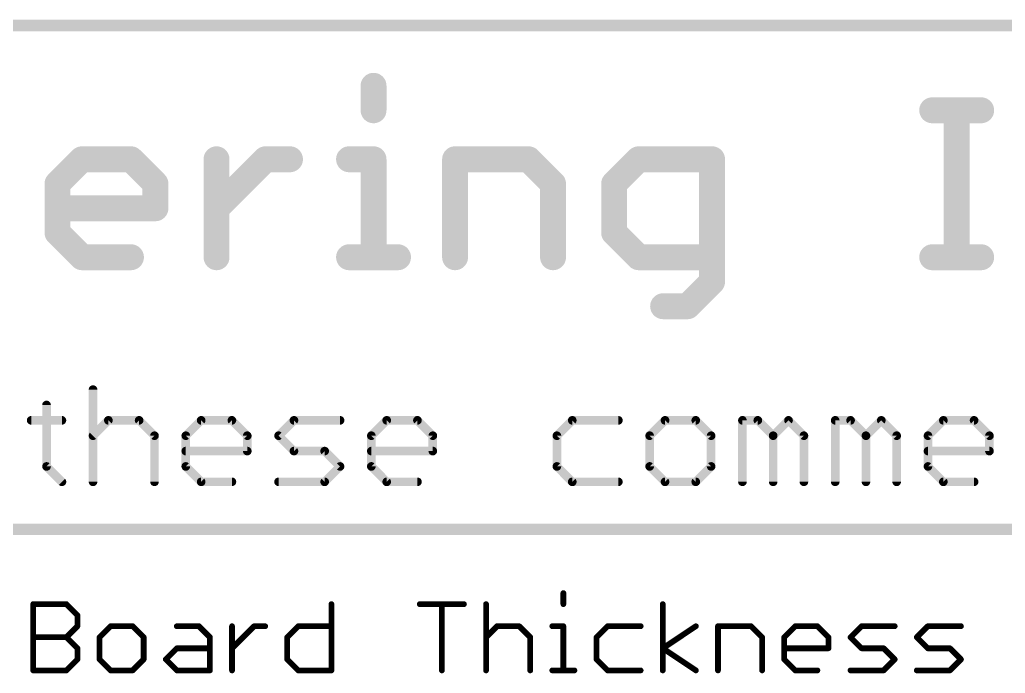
# Model space of a CAD drawing. Extents: x -17 to 166, y -13 to 51.
# Drawn here: x 73.55 to 90.95, y 39.37 to 50.9 of the extents above; entities that cross this region are included whole.
import ezdxf

# ---------------------------------------------------------------- set-up
doc = ezdxf.new("R2010")
doc.units = 0
doc.layers.add('51', color=53, linetype='CONTINUOUS')

msp = doc.modelspace()

# ---------------------------------------------------------------- linework, layer by layer
at = {"layer": '51'}
for points, const_width in [([(64.77, 50.8), (166.37, 50.8)], 0.2032), ([(79.798, 49.7358), (79.798, 49.3036)], 0.4572), ([(89.6566, 49.3036), (90.5209, 49.3036)], 0.4572), ([(90.0887, 46.7106), (90.0887, 49.3036)], 0.4572), ([(74.2205, 48.0071), (74.6527, 48.4393)], 0.4572), ([(74.6527, 48.4393), (75.517, 48.4393)], 0.4572), ([(75.517, 48.4393), (75.9492, 48.0071)], 0.4572), ([(77.0271, 46.7106), (77.0271, 48.4393)], 0.4572), ([(77.0271, 47.5749), (77.8914, 48.4393)], 0.4572), ([(77.8914, 48.4393), (78.3236, 48.4393)], 0.4572), ([(79.3659, 48.4393), (79.798, 48.4393)], 0.4572), ([(79.798, 48.4393), (79.798, 46.7106)], 0.4572), ([(81.2369, 46.7106), (81.2369, 48.4393)], 0.4572), ([(81.2369, 48.4393), (82.5334, 48.4393)], 0.4572), ([(82.5334, 48.4393), (82.9656, 48.0071)], 0.4572), ([(84.4756, 48.4393), (84.0435, 48.0071)], 0.4572), ([(85.7721, 48.4393), (84.4756, 48.4393)], 0.4572), ([(85.7721, 46.2784), (85.7721, 48.4393)], 0.4572), ([(74.2205, 47.1428), (74.2205, 48.0071)], 0.4572), ([(75.9492, 48.0071), (75.9492, 47.5749)], 0.4572), ([(82.9656, 48.0071), (82.9656, 46.7106)], 0.4572), ([(84.0435, 48.0071), (84.0435, 47.1428)], 0.4572), ([(75.9492, 47.5749), (74.2205, 47.5749)], 0.4572), ([(74.6527, 46.7106), (74.2205, 47.1428)], 0.4572), ([(84.0435, 47.1428), (84.4756, 46.7106)], 0.4572), ([(75.517, 46.7106), (74.6527, 46.7106)], 0.4572), ([(79.3659, 46.7106), (80.2302, 46.7106)], 0.4572), ([(84.4756, 46.7106), (85.7721, 46.7106)], 0.4572), ([(89.6566, 46.7106), (90.5209, 46.7106)], 0.4572), ([(85.34, 45.8463), (85.7721, 46.2784)], 0.4572), ([(84.9078, 45.8463), (85.34, 45.8463)], 0.4572), ([(74.8477, 44.3752), (74.8477, 42.7482)], 0.1524), ([(74.0274, 44.104), (74.0274, 43.0194)], 0.1524), ([(73.7563, 43.8329), (74.2986, 43.8329)], 0.1524), ([(74.8477, 43.5617), (75.1189, 43.8329)], 0.1524), ([(75.1189, 43.8329), (75.6612, 43.8329)], 0.1524), ([(75.6612, 43.8329), (75.9324, 43.5617)], 0.1524), ([(76.4849, 43.5617), (76.756, 43.8329)], 0.1524), ([(76.756, 43.8329), (77.2983, 43.8329)], 0.1524), ([(77.2983, 43.8329), (77.5695, 43.5617)], 0.1524), ([(78.122, 43.5617), (78.3932, 43.8329)], 0.1524), ([(78.3932, 43.8329), (79.2067, 43.8329)], 0.1524), ([(79.7592, 43.5617), (80.0303, 43.8329)], 0.1524), ([(80.0303, 43.8329), (80.5727, 43.8329)], 0.1524), ([(80.5727, 43.8329), (80.8438, 43.5617)], 0.1524), ([(83.3046, 43.8329), (83.0335, 43.5617)], 0.1524), ([(84.1181, 43.8329), (83.3046, 43.8329)], 0.1524), ([(84.9418, 43.8329), (84.6706, 43.5617)], 0.1524), ([(85.4841, 43.8329), (84.9418, 43.8329)], 0.1524), ([(85.7553, 43.5617), (85.4841, 43.8329)], 0.1524), ([(86.3078, 42.7482), (86.3078, 43.8329)], 0.1524), ([(86.3078, 43.8329), (86.579, 43.8329)], 0.1524), ([(86.579, 43.8329), (86.8501, 43.5617)], 0.1524), ([(86.8501, 43.5617), (87.1213, 43.8329)], 0.1524), ([(87.1213, 43.8329), (87.3925, 43.5617)], 0.1524), ([(87.945, 42.7482), (87.945, 43.8329)], 0.1524), ([(87.945, 43.8329), (88.2161, 43.8329)], 0.1524), ([(88.2161, 43.8329), (88.4873, 43.5617)], 0.1524), ([(88.4873, 43.5617), (88.7584, 43.8329)], 0.1524), ([(88.7584, 43.8329), (89.0296, 43.5617)], 0.1524), ([(89.5821, 43.5617), (89.8533, 43.8329)], 0.1524), ([(89.8533, 43.8329), (90.3956, 43.8329)], 0.1524), ([(90.3956, 43.8329), (90.6668, 43.5617)], 0.1524), ([(75.9324, 43.5617), (75.9324, 42.7482)], 0.1524), ([(76.4849, 43.0194), (76.4849, 43.5617)], 0.1524), ([(77.5695, 43.5617), (77.5695, 43.2905)], 0.1524), ([(78.3932, 43.2905), (78.122, 43.5617)], 0.1524), ([(79.7592, 43.0194), (79.7592, 43.5617)], 0.1524), ([(80.8438, 43.5617), (80.8438, 43.2905)], 0.1524), ([(83.0335, 43.5617), (83.0335, 43.0194)], 0.1524), ([(84.6706, 43.5617), (84.6706, 43.0194)], 0.1524), ([(85.7553, 43.0194), (85.7553, 43.5617)], 0.1524), ([(86.8501, 43.5617), (86.8501, 42.7482)], 0.1524), ([(87.3925, 43.5617), (87.3925, 42.7482)], 0.1524), ([(88.4873, 43.5617), (88.4873, 42.7482)], 0.1524), ([(89.0296, 43.5617), (89.0296, 42.7482)], 0.1524), ([(89.5821, 43.0194), (89.5821, 43.5617)], 0.1524), ([(90.6668, 43.5617), (90.6668, 43.2905)], 0.1524), ([(77.5695, 43.2905), (76.4849, 43.2905)], 0.1524), ([(78.9355, 43.2905), (78.3932, 43.2905)], 0.1524), ([(79.2067, 43.0194), (78.9355, 43.2905)], 0.1524), ([(80.8438, 43.2905), (79.7592, 43.2905)], 0.1524), ([(90.6668, 43.2905), (89.5821, 43.2905)], 0.1524), ([(74.0274, 43.0194), (74.2986, 42.7482)], 0.1524), ([(76.756, 42.7482), (76.4849, 43.0194)], 0.1524), ([(78.9355, 42.7482), (79.2067, 43.0194)], 0.1524), ([(80.0303, 42.7482), (79.7592, 43.0194)], 0.1524), ([(83.0335, 43.0194), (83.3046, 42.7482)], 0.1524), ([(84.6706, 43.0194), (84.9418, 42.7482)], 0.1524), ([(85.4841, 42.7482), (85.7553, 43.0194)], 0.1524), ([(89.8533, 42.7482), (89.5821, 43.0194)], 0.1524), ([(77.2983, 42.7482), (76.756, 42.7482)], 0.1524), ([(78.122, 42.7482), (78.9355, 42.7482)], 0.1524), ([(80.5727, 42.7482), (80.0303, 42.7482)], 0.1524), ([(83.3046, 42.7482), (84.1181, 42.7482)], 0.1524), ([(84.9418, 42.7482), (85.4841, 42.7482)], 0.1524), ([(90.3956, 42.7482), (89.8533, 42.7482)], 0.1524), ([(64.77, 41.91), (166.37, 41.91)], 0.2032), ([(83.1477, 40.7851), (83.1477, 40.5902)], 0.1016), ([(73.7925, 39.4208), (73.7925, 40.5902)], 0.1016), ([(73.7925, 40.5902), (74.3772, 40.5902)], 0.1016), ([(74.3772, 40.5902), (74.5721, 40.3953)], 0.1016), ([(79.0548, 40.5902), (79.0548, 39.4208)], 0.1016), ([(80.614, 40.5902), (81.3936, 40.5902)], 0.1016), ([(81.0038, 39.4208), (81.0038, 40.5902)], 0.1016), ([(81.7834, 40.5902), (81.7834, 39.4208)], 0.1016), ([(84.9018, 39.4208), (84.9018, 40.5902)], 0.1016), ([(74.5721, 40.3953), (74.5721, 40.2004)], 0.1016), ([(74.5721, 40.2004), (74.3772, 40.0055)], 0.1016), ([(75.1568, 40.2004), (74.9619, 40.0055)], 0.1016), ([(75.5466, 40.2004), (75.1568, 40.2004)], 0.1016), ([(75.7415, 40.0055), (75.5466, 40.2004)], 0.1016), ([(76.3262, 40.2004), (76.716, 40.2004)], 0.1016), ([(76.716, 40.2004), (76.9109, 40.0055)], 0.1016), ([(77.3007, 39.4208), (77.3007, 40.2004)], 0.1016), ([(77.3007, 39.8106), (77.6905, 40.2004)], 0.1016), ([(77.6905, 40.2004), (77.8854, 40.2004)], 0.1016), ([(78.2752, 40.0055), (78.4701, 40.2004)], 0.1016), ([(78.4701, 40.2004), (79.0548, 40.2004)], 0.1016), ([(81.7834, 40.0055), (81.9783, 40.2004)], 0.1016), ([(81.9783, 40.2004), (82.3681, 40.2004)], 0.1016), ([(82.3681, 40.2004), (82.563, 40.0055)], 0.1016), ([(82.9528, 40.2004), (83.1477, 40.2004)], 0.1016), ([(83.1477, 40.2004), (83.1477, 39.4208)], 0.1016), ([(83.9273, 40.2004), (83.7324, 40.0055)], 0.1016), ([(84.5119, 40.2004), (83.9273, 40.2004)], 0.1016), ([(84.9018, 39.8106), (85.4864, 40.2004)], 0.1016), ([(85.8762, 39.4208), (85.8762, 40.2004)], 0.1016), ([(85.8762, 40.2004), (86.4609, 40.2004)], 0.1016), ([(86.4609, 40.2004), (86.6558, 40.0055)], 0.1016), ([(87.0456, 40.0055), (87.2405, 40.2004)], 0.1016), ([(87.2405, 40.2004), (87.6303, 40.2004)], 0.1016), ([(87.6303, 40.2004), (87.8252, 40.0055)], 0.1016), ([(88.215, 40.0055), (88.4099, 40.2004)], 0.1016), ([(88.4099, 40.2004), (88.9946, 40.2004)], 0.1016), ([(89.3844, 40.0055), (89.5793, 40.2004)], 0.1016), ([(89.5793, 40.2004), (90.164, 40.2004)], 0.1016), ([(73.7925, 40.0055), (74.3772, 40.0055)], 0.1016), ([(74.3772, 40.0055), (74.5721, 39.8106)], 0.1016), ([(74.9619, 40.0055), (74.9619, 39.6157)], 0.1016), ([(75.7415, 39.6157), (75.7415, 40.0055)], 0.1016), ([(76.9109, 40.0055), (76.9109, 39.4208)], 0.1016), ([(78.2752, 39.6157), (78.2752, 40.0055)], 0.1016), ([(82.563, 40.0055), (82.563, 39.4208)], 0.1016), ([(83.7324, 40.0055), (83.7324, 39.6157)], 0.1016), ([(86.6558, 40.0055), (86.6558, 39.4208)], 0.1016), ([(87.0456, 39.6157), (87.0456, 40.0055)], 0.1016), ([(87.8252, 40.0055), (87.8252, 39.8106)], 0.1016), ([(88.4099, 39.8106), (88.215, 40.0055)], 0.1016), ([(89.5793, 39.8106), (89.3844, 40.0055)], 0.1016), ([(74.5721, 39.8106), (74.5721, 39.6157)], 0.1016), ([(76.1313, 39.6157), (76.3262, 39.8106)], 0.1016), ([(76.3262, 39.8106), (76.9109, 39.8106)], 0.1016), ([(85.4864, 39.4208), (84.9018, 39.8106)], 0.1016), ([(87.8252, 39.8106), (87.0456, 39.8106)], 0.1016), ([(88.7997, 39.8106), (88.4099, 39.8106)], 0.1016), ([(88.9946, 39.6157), (88.7997, 39.8106)], 0.1016), ([(89.9691, 39.8106), (89.5793, 39.8106)], 0.1016), ([(90.164, 39.6157), (89.9691, 39.8106)], 0.1016), ([(74.5721, 39.6157), (74.3772, 39.4208)], 0.1016), ([(74.9619, 39.6157), (75.1568, 39.4208)], 0.1016), ([(75.5466, 39.4208), (75.7415, 39.6157)], 0.1016), ([(76.3262, 39.4208), (76.1313, 39.6157)], 0.1016), ([(78.4701, 39.4208), (78.2752, 39.6157)], 0.1016), ([(83.7324, 39.6157), (83.9273, 39.4208)], 0.1016), ([(87.2405, 39.4208), (87.0456, 39.6157)], 0.1016), ([(88.7997, 39.4208), (88.9946, 39.6157)], 0.1016), ([(89.9691, 39.4208), (90.164, 39.6157)], 0.1016), ([(74.3772, 39.4208), (73.7925, 39.4208)], 0.1016), ([(75.1568, 39.4208), (75.5466, 39.4208)], 0.1016), ([(76.9109, 39.4208), (76.3262, 39.4208)], 0.1016), ([(79.0548, 39.4208), (78.4701, 39.4208)], 0.1016), ([(82.9528, 39.4208), (83.3426, 39.4208)], 0.1016), ([(83.9273, 39.4208), (84.5119, 39.4208)], 0.1016), ([(87.6303, 39.4208), (87.2405, 39.4208)], 0.1016), ([(88.215, 39.4208), (88.7997, 39.4208)], 0.1016), ([(89.3844, 39.4208), (89.9691, 39.4208)], 0.1016)]:
    msp.add_lwpolyline(points, dxfattribs=dict(at, const_width=const_width))
for points, const_width in [([(79.9123, 49.7358, 1), (79.6837, 49.7358)], 0.2286), ([(79.6837, 49.3036, 1), (79.9123, 49.3036)], 0.2286), ([(89.6566, 49.4179, 1), (89.6566, 49.1893)], 0.2286), ([(90.203, 49.3036, 1), (89.9744, 49.3036)], 0.2286), ([(90.5209, 49.1893, 1), (90.5209, 49.4179)], 0.2286), ([(74.6527, 48.5536, 1), (74.6527, 48.325)], 0.2286), ([(74.7335, 48.3585, 1), (74.5719, 48.5201)], 0.2286), ([(75.5978, 48.5201, 1), (75.4362, 48.3585)], 0.2286), ([(75.517, 48.325, 1), (75.517, 48.5536)], 0.2286), ([(77.1414, 48.4393, 1), (76.9128, 48.4393)], 0.2286), ([(77.8914, 48.5536, 1), (77.8914, 48.325)], 0.2286), ([(77.9722, 48.3585, 1), (77.8106, 48.5201)], 0.2286), ([(78.3236, 48.325, 1), (78.3236, 48.5536)], 0.2286), ([(79.3659, 48.5536, 1), (79.3659, 48.325)], 0.2286), ([(79.9123, 48.4393, 1), (79.6837, 48.4393)], 0.2286), ([(79.798, 48.325, 1), (79.798, 48.5536)], 0.2286), ([(81.3512, 48.4393, 1), (81.1226, 48.4393)], 0.2286), ([(81.2369, 48.5536, 1), (81.2369, 48.325)], 0.2286), ([(82.6142, 48.5201, 1), (82.4526, 48.3585)], 0.2286), ([(82.5334, 48.325, 1), (82.5334, 48.5536)], 0.2286), ([(84.4756, 48.5536, 1), (84.4756, 48.325)], 0.2286), ([(84.5564, 48.3585, 1), (84.3948, 48.5201)], 0.2286), ([(85.8864, 48.4393, 1), (85.6578, 48.4393)], 0.2286), ([(85.7721, 48.325, 1), (85.7721, 48.5536)], 0.2286), ([(74.3348, 48.0071, 1), (74.1062, 48.0071)], 0.2286), ([(74.1397, 48.0879, 1), (74.3013, 47.9263)], 0.2286), ([(76.0635, 48.0071, 1), (75.8349, 48.0071)], 0.2286), ([(75.8684, 47.9263, 1), (76.03, 48.0879)], 0.2286), ([(83.0799, 48.0071, 1), (82.8513, 48.0071)], 0.2286), ([(82.8848, 47.9263, 1), (83.0464, 48.0879)], 0.2286), ([(83.9626, 48.0879, 1), (84.1243, 47.9263)], 0.2286), ([(84.1578, 48.0071, 1), (83.9292, 48.0071)], 0.2286), ([(74.2205, 47.6892, 1), (74.2205, 47.4606)], 0.2286), ([(75.8349, 47.5749, 1), (76.0635, 47.5749)], 0.2286), ([(75.9492, 47.4606, 1), (75.9492, 47.6892)], 0.2286), ([(76.9462, 47.6558, 1), (77.1079, 47.4941)], 0.2286), ([(74.3013, 47.2236, 1), (74.1397, 47.0619)], 0.2286), ([(84.1243, 47.2236, 1), (83.9626, 47.0619)], 0.2286), ([(74.1062, 47.1428, 1), (74.3348, 47.1428)], 0.2286), ([(83.9292, 47.1428, 1), (84.1578, 47.1428)], 0.2286), ([(74.6527, 46.8249, 1), (74.6527, 46.5963)], 0.2286), ([(74.5719, 46.6298, 1), (74.7335, 46.7914)], 0.2286), ([(75.517, 46.5963, 1), (75.517, 46.8249)], 0.2286), ([(76.9128, 46.7106, 1), (77.1414, 46.7106)], 0.2286), ([(79.3659, 46.8249, 1), (79.3659, 46.5963)], 0.2286), ([(79.6837, 46.7106, 1), (79.9123, 46.7106)], 0.2286), ([(80.2302, 46.5963, 1), (80.2302, 46.8249)], 0.2286), ([(81.1226, 46.7106, 1), (81.3512, 46.7106)], 0.2286), ([(82.8513, 46.7106, 1), (83.0799, 46.7106)], 0.2286), ([(84.4756, 46.8249, 1), (84.4756, 46.5963)], 0.2286), ([(84.3948, 46.6298, 1), (84.5564, 46.7914)], 0.2286), ([(85.7721, 46.5963, 1), (85.7721, 46.8249)], 0.2286), ([(89.6566, 46.8249, 1), (89.6566, 46.5963)], 0.2286), ([(89.9744, 46.7106, 1), (90.203, 46.7106)], 0.2286), ([(90.5209, 46.5963, 1), (90.5209, 46.8249)], 0.2286), ([(85.853, 46.1976, 1), (85.6913, 46.3593)], 0.2286), ([(85.6578, 46.2784, 1), (85.8864, 46.2784)], 0.2286), ([(84.9078, 45.9606, 1), (84.9078, 45.732)], 0.2286), ([(85.2591, 45.9271, 1), (85.4208, 45.7654)], 0.2286), ([(85.34, 45.732, 1), (85.34, 45.9606)], 0.2286), ([(74.8858, 44.3752, 1), (74.8096, 44.3752)], 0.0762), ([(74.0655, 44.104, 1), (73.9893, 44.104)], 0.0762), ([(73.7563, 43.871, 1), (73.7563, 43.7948)], 0.0762), ([(74.2986, 43.7948, 1), (74.2986, 43.871)], 0.0762), ([(75.1189, 43.871, 1), (75.1189, 43.7948)], 0.0762), ([(75.1458, 43.8059, 1), (75.0919, 43.8598)], 0.0762), ([(75.6881, 43.8598, 1), (75.6343, 43.8059)], 0.0762), ([(75.6612, 43.7948, 1), (75.6612, 43.871)], 0.0762), ([(76.756, 43.871, 1), (76.756, 43.7948)], 0.0762), ([(76.783, 43.8059, 1), (76.7291, 43.8598)], 0.0762), ([(77.3253, 43.8598, 1), (77.2714, 43.8059)], 0.0762), ([(77.2983, 43.7948, 1), (77.2983, 43.871)], 0.0762), ([(78.3932, 43.871, 1), (78.3932, 43.7948)], 0.0762), ([(78.4201, 43.8059, 1), (78.3662, 43.8598)], 0.0762), ([(79.2067, 43.7948, 1), (79.2067, 43.871)], 0.0762), ([(80.0303, 43.871, 1), (80.0303, 43.7948)], 0.0762), ([(80.0573, 43.8059, 1), (80.0034, 43.8598)], 0.0762), ([(80.5996, 43.8598, 1), (80.5457, 43.8059)], 0.0762), ([(80.5727, 43.7948, 1), (80.5727, 43.871)], 0.0762), ([(83.3046, 43.871, 1), (83.3046, 43.7948)], 0.0762), ([(83.3316, 43.8059, 1), (83.2777, 43.8598)], 0.0762), ([(84.1181, 43.7948, 1), (84.1181, 43.871)], 0.0762), ([(84.9418, 43.871, 1), (84.9418, 43.7948)], 0.0762), ([(84.9687, 43.8059, 1), (84.9149, 43.8598)], 0.0762), ([(85.5111, 43.8598, 1), (85.4572, 43.8059)], 0.0762), ([(85.4841, 43.7948, 1), (85.4841, 43.871)], 0.0762), ([(86.3459, 43.8329, 1), (86.2697, 43.8329)], 0.0762), ([(86.3078, 43.871, 1), (86.3078, 43.7948)], 0.0762), ([(86.6059, 43.8598, 1), (86.552, 43.8059)], 0.0762), ([(86.579, 43.7948, 1), (86.579, 43.871)], 0.0762), ([(87.1482, 43.8598, 1), (87.0943, 43.8059)], 0.0762), ([(87.1482, 43.8059, 1), (87.0943, 43.8598)], 0.0762), ([(87.9831, 43.8329, 1), (87.9069, 43.8329)], 0.0762), ([(87.945, 43.871, 1), (87.945, 43.7948)], 0.0762), ([(88.2431, 43.8598, 1), (88.1892, 43.8059)], 0.0762), ([(88.2161, 43.7948, 1), (88.2161, 43.871)], 0.0762), ([(88.7854, 43.8598, 1), (88.7315, 43.8059)], 0.0762), ([(88.7854, 43.8059, 1), (88.7315, 43.8598)], 0.0762), ([(89.8533, 43.871, 1), (89.8533, 43.7948)], 0.0762), ([(89.8802, 43.8059, 1), (89.8263, 43.8598)], 0.0762), ([(90.4225, 43.8598, 1), (90.3687, 43.8059)], 0.0762), ([(90.3956, 43.7948, 1), (90.3956, 43.871)], 0.0762), ([(74.8208, 43.5886, 1), (74.8746, 43.5348)], 0.0762), ([(75.9705, 43.5617, 1), (75.8943, 43.5617)], 0.0762), ([(75.9054, 43.5348, 1), (75.9593, 43.5886)], 0.0762), ([(76.523, 43.5617, 1), (76.4468, 43.5617)], 0.0762), ([(76.4579, 43.5886, 1), (76.5118, 43.5348)], 0.0762), ([(77.6076, 43.5617, 1), (77.5314, 43.5617)], 0.0762), ([(77.5426, 43.5348, 1), (77.5965, 43.5886)], 0.0762), ([(78.149, 43.5886, 1), (78.0951, 43.5348)], 0.0762), ([(78.0951, 43.5886, 1), (78.149, 43.5348)], 0.0762), ([(79.7973, 43.5617, 1), (79.7211, 43.5617)], 0.0762), ([(79.7322, 43.5886, 1), (79.7861, 43.5348)], 0.0762), ([(80.8819, 43.5617, 1), (80.8057, 43.5617)], 0.0762), ([(80.8169, 43.5348, 1), (80.8708, 43.5886)], 0.0762), ([(83.0716, 43.5617, 1), (82.9954, 43.5617)], 0.0762), ([(83.0065, 43.5886, 1), (83.0604, 43.5348)], 0.0762), ([(84.7087, 43.5617, 1), (84.6325, 43.5617)], 0.0762), ([(84.6437, 43.5886, 1), (84.6976, 43.5348)], 0.0762), ([(85.7934, 43.5617, 1), (85.7172, 43.5617)], 0.0762), ([(85.7284, 43.5348, 1), (85.7822, 43.5886)], 0.0762), ([(86.8882, 43.5617, 1), (86.812, 43.5617)], 0.0762), ([(86.8232, 43.5886, 1), (86.8771, 43.5348)], 0.0762), ([(86.8232, 43.5348, 1), (86.8771, 43.5886)], 0.0762), ([(87.4306, 43.5617, 1), (87.3544, 43.5617)], 0.0762), ([(87.3655, 43.5348, 1), (87.4194, 43.5886)], 0.0762), ([(88.5254, 43.5617, 1), (88.4492, 43.5617)], 0.0762), ([(88.4603, 43.5886, 1), (88.5142, 43.5348)], 0.0762), ([(88.4603, 43.5348, 1), (88.5142, 43.5886)], 0.0762), ([(89.0677, 43.5617, 1), (88.9915, 43.5617)], 0.0762), ([(89.0027, 43.5348, 1), (89.0566, 43.5886)], 0.0762), ([(89.6202, 43.5617, 1), (89.544, 43.5617)], 0.0762), ([(89.5552, 43.5886, 1), (89.609, 43.5348)], 0.0762), ([(90.7049, 43.5617, 1), (90.6287, 43.5617)], 0.0762), ([(90.6398, 43.5348, 1), (90.6937, 43.5886)], 0.0762), ([(76.4849, 43.3286, 1), (76.4849, 43.2524)], 0.0762), ([(77.5314, 43.2905, 1), (77.6076, 43.2905)], 0.0762), ([(77.5695, 43.2524, 1), (77.5695, 43.3286)], 0.0762), ([(78.3932, 43.3286, 1), (78.3932, 43.2524)], 0.0762), ([(78.3662, 43.2636, 1), (78.4201, 43.3175)], 0.0762), ([(78.9624, 43.3175, 1), (78.9086, 43.2636)], 0.0762), ([(78.9355, 43.2524, 1), (78.9355, 43.3286)], 0.0762), ([(79.7592, 43.3286, 1), (79.7592, 43.2524)], 0.0762), ([(80.8057, 43.2905, 1), (80.8819, 43.2905)], 0.0762), ([(80.8438, 43.2524, 1), (80.8438, 43.3286)], 0.0762), ([(89.5821, 43.3286, 1), (89.5821, 43.2524)], 0.0762), ([(90.6287, 43.2905, 1), (90.7049, 43.2905)], 0.0762), ([(90.6668, 43.2524, 1), (90.6668, 43.3286)], 0.0762), ([(74.0544, 43.0463, 1), (74.0005, 42.9924)], 0.0762), ([(73.9893, 43.0194, 1), (74.0655, 43.0194)], 0.0762), ([(76.5118, 43.0463, 1), (76.4579, 42.9924)], 0.0762), ([(76.4468, 43.0194, 1), (76.523, 43.0194)], 0.0762), ([(79.2336, 42.9924, 1), (79.1797, 43.0463)], 0.0762), ([(79.1797, 42.9924, 1), (79.2336, 43.0463)], 0.0762), ([(79.7861, 43.0463, 1), (79.7322, 42.9924)], 0.0762), ([(79.7211, 43.0194, 1), (79.7973, 43.0194)], 0.0762), ([(83.0604, 43.0463, 1), (83.0065, 42.9924)], 0.0762), ([(82.9954, 43.0194, 1), (83.0716, 43.0194)], 0.0762), ([(84.6976, 43.0463, 1), (84.6437, 42.9924)], 0.0762), ([(84.6325, 43.0194, 1), (84.7087, 43.0194)], 0.0762), ([(85.7172, 43.0194, 1), (85.7934, 43.0194)], 0.0762), ([(85.7822, 42.9924, 1), (85.7284, 43.0463)], 0.0762), ([(89.609, 43.0463, 1), (89.5552, 42.9924)], 0.0762), ([(89.544, 43.0194, 1), (89.6202, 43.0194)], 0.0762), ([(74.2717, 42.7213, 1), (74.3255, 42.7751)], 0.0762), ([(74.8096, 42.7482, 1), (74.8858, 42.7482)], 0.0762), ([(75.8943, 42.7482, 1), (75.9705, 42.7482)], 0.0762), ([(76.756, 42.7863, 1), (76.756, 42.7101)], 0.0762), ([(76.7291, 42.7213, 1), (76.783, 42.7751)], 0.0762), ([(77.2983, 42.7101, 1), (77.2983, 42.7863)], 0.0762), ([(78.122, 42.7863, 1), (78.122, 42.7101)], 0.0762), ([(78.9086, 42.7751, 1), (78.9624, 42.7213)], 0.0762), ([(78.9355, 42.7101, 1), (78.9355, 42.7863)], 0.0762), ([(80.0303, 42.7863, 1), (80.0303, 42.7101)], 0.0762), ([(80.0034, 42.7213, 1), (80.0573, 42.7751)], 0.0762), ([(80.5727, 42.7101, 1), (80.5727, 42.7863)], 0.0762), ([(83.3046, 42.7863, 1), (83.3046, 42.7101)], 0.0762), ([(83.2777, 42.7213, 1), (83.3316, 42.7751)], 0.0762), ([(84.1181, 42.7101, 1), (84.1181, 42.7863)], 0.0762), ([(84.9418, 42.7863, 1), (84.9418, 42.7101)], 0.0762), ([(84.9149, 42.7213, 1), (84.9687, 42.7751)], 0.0762), ([(85.4572, 42.7751, 1), (85.5111, 42.7213)], 0.0762), ([(85.4841, 42.7101, 1), (85.4841, 42.7863)], 0.0762), ([(86.2697, 42.7482, 1), (86.3459, 42.7482)], 0.0762), ([(86.812, 42.7482, 1), (86.8882, 42.7482)], 0.0762), ([(87.3544, 42.7482, 1), (87.4306, 42.7482)], 0.0762), ([(87.9069, 42.7482, 1), (87.9831, 42.7482)], 0.0762), ([(88.4492, 42.7482, 1), (88.5254, 42.7482)], 0.0762), ([(88.9915, 42.7482, 1), (89.0677, 42.7482)], 0.0762), ([(89.8533, 42.7863, 1), (89.8533, 42.7101)], 0.0762), ([(89.8263, 42.7213, 1), (89.8802, 42.7751)], 0.0762), ([(90.3956, 42.7101, 1), (90.3956, 42.7863)], 0.0762), ([(83.1731, 40.7851, 1), (83.1223, 40.7851)], 0.0508), ([(73.8179, 40.5902, 1), (73.7671, 40.5902)], 0.0508), ([(73.7925, 40.6156, 1), (73.7925, 40.5648)], 0.0508), ([(74.3951, 40.6082, 1), (74.3592, 40.5722)], 0.0508), ([(74.3772, 40.5648, 1), (74.3772, 40.6156)], 0.0508), ([(79.0802, 40.5902, 1), (79.0294, 40.5902)], 0.0508), ([(80.614, 40.6156, 1), (80.614, 40.5648)], 0.0508), ([(81.0292, 40.5902, 1), (80.9784, 40.5902)], 0.0508), ([(81.3936, 40.5648, 1), (81.3936, 40.6156)], 0.0508), ([(81.8088, 40.5902, 1), (81.758, 40.5902)], 0.0508), ([(83.1223, 40.5902, 1), (83.1731, 40.5902)], 0.0508), ([(84.9272, 40.5902, 1), (84.8764, 40.5902)], 0.0508), ([(74.5975, 40.3953, 1), (74.5467, 40.3953)], 0.0508), ([(74.5541, 40.3773, 1), (74.59, 40.4133)], 0.0508), ([(74.5467, 40.2004, 1), (74.5975, 40.2004)], 0.0508), ([(74.59, 40.1824, 1), (74.5541, 40.2184)], 0.0508), ([(75.1568, 40.2258, 1), (75.1568, 40.175)], 0.0508), ([(75.1747, 40.1824, 1), (75.1388, 40.2184)], 0.0508), ([(75.5645, 40.2184, 1), (75.5286, 40.1824)], 0.0508), ([(75.5466, 40.175, 1), (75.5466, 40.2258)], 0.0508), ([(76.3262, 40.2258, 1), (76.3262, 40.175)], 0.0508), ([(76.7339, 40.2184, 1), (76.698, 40.1824)], 0.0508), ([(76.716, 40.175, 1), (76.716, 40.2258)], 0.0508), ([(77.3261, 40.2004, 1), (77.2753, 40.2004)], 0.0508), ([(77.6905, 40.2258, 1), (77.6905, 40.175)], 0.0508), ([(77.7084, 40.1824, 1), (77.6725, 40.2184)], 0.0508), ([(77.8854, 40.175, 1), (77.8854, 40.2258)], 0.0508), ([(78.4701, 40.2258, 1), (78.4701, 40.175)], 0.0508), ([(78.488, 40.1824, 1), (78.4521, 40.2184)], 0.0508), ([(79.0548, 40.175, 1), (79.0548, 40.2258)], 0.0508), ([(81.9783, 40.2258, 1), (81.9783, 40.175)], 0.0508), ([(81.9962, 40.1824, 1), (81.9603, 40.2184)], 0.0508), ([(82.386, 40.2184, 1), (82.3501, 40.1824)], 0.0508), ([(82.3681, 40.175, 1), (82.3681, 40.2258)], 0.0508), ([(82.9528, 40.2258, 1), (82.9528, 40.175)], 0.0508), ([(83.1731, 40.2004, 1), (83.1223, 40.2004)], 0.0508), ([(83.1477, 40.175, 1), (83.1477, 40.2258)], 0.0508), ([(83.9273, 40.2258, 1), (83.9273, 40.175)], 0.0508), ([(83.9452, 40.1824, 1), (83.9093, 40.2184)], 0.0508), ([(84.5119, 40.175, 1), (84.5119, 40.2258)], 0.0508), ([(85.5005, 40.1793, 1), (85.4724, 40.2215)], 0.0508), ([(85.9016, 40.2004, 1), (85.8508, 40.2004)], 0.0508), ([(85.8762, 40.2258, 1), (85.8762, 40.175)], 0.0508), ([(86.4789, 40.2184, 1), (86.443, 40.1824)], 0.0508), ([(86.4609, 40.175, 1), (86.4609, 40.2258)], 0.0508), ([(87.2405, 40.2258, 1), (87.2405, 40.175)], 0.0508), ([(87.2585, 40.1824, 1), (87.2226, 40.2184)], 0.0508), ([(87.6483, 40.2184, 1), (87.6124, 40.1824)], 0.0508), ([(87.6303, 40.175, 1), (87.6303, 40.2258)], 0.0508), ([(88.4099, 40.2258, 1), (88.4099, 40.175)], 0.0508), ([(88.4279, 40.1824, 1), (88.392, 40.2184)], 0.0508), ([(88.9946, 40.175, 1), (88.9946, 40.2258)], 0.0508), ([(89.5793, 40.2258, 1), (89.5793, 40.175)], 0.0508), ([(89.5973, 40.1824, 1), (89.5614, 40.2184)], 0.0508), ([(90.164, 40.175, 1), (90.164, 40.2258)], 0.0508), ([(73.7925, 40.0309, 1), (73.7925, 39.9801)], 0.0508), ([(74.3951, 40.0235, 1), (74.3592, 39.9875)], 0.0508), ([(74.3592, 40.0235, 1), (74.3951, 39.9875)], 0.0508), ([(74.3772, 39.9801, 1), (74.3772, 40.0309)], 0.0508), ([(74.9439, 40.0235, 1), (74.9798, 39.9875)], 0.0508), ([(74.9873, 40.0055, 1), (74.9365, 40.0055)], 0.0508), ([(75.7669, 40.0055, 1), (75.7161, 40.0055)], 0.0508), ([(75.7235, 39.9875, 1), (75.7594, 40.0235)], 0.0508), ([(76.9363, 40.0055, 1), (76.8855, 40.0055)], 0.0508), ([(76.8929, 39.9875, 1), (76.9288, 40.0235)], 0.0508), ([(78.2572, 40.0235, 1), (78.2931, 39.9875)], 0.0508), ([(78.3006, 40.0055, 1), (78.2498, 40.0055)], 0.0508), ([(81.7654, 40.0235, 1), (81.8013, 39.9875)], 0.0508), ([(82.5884, 40.0055, 1), (82.5376, 40.0055)], 0.0508), ([(82.545, 39.9875, 1), (82.5809, 40.0235)], 0.0508), ([(83.7144, 40.0235, 1), (83.7503, 39.9875)], 0.0508), ([(83.7578, 40.0055, 1), (83.707, 40.0055)], 0.0508), ([(86.6812, 40.0055, 1), (86.6304, 40.0055)], 0.0508), ([(86.6379, 39.9875, 1), (86.6738, 40.0235)], 0.0508), ([(87.071, 40.0055, 1), (87.0202, 40.0055)], 0.0508), ([(87.0277, 40.0235, 1), (87.0636, 39.9875)], 0.0508), ([(87.8506, 40.0055, 1), (87.7998, 40.0055)], 0.0508), ([(87.8073, 39.9875, 1), (87.8432, 40.0235)], 0.0508), ([(88.233, 40.0235, 1), (88.1971, 39.9875)], 0.0508), ([(88.1971, 40.0235, 1), (88.233, 39.9875)], 0.0508), ([(89.4024, 40.0235, 1), (89.3665, 39.9875)], 0.0508), ([(89.3665, 40.0235, 1), (89.4024, 39.9875)], 0.0508), ([(74.5975, 39.8106, 1), (74.5467, 39.8106)], 0.0508), ([(74.5541, 39.7926, 1), (74.59, 39.8286)], 0.0508), ([(76.3262, 39.836, 1), (76.3262, 39.7852)], 0.0508), ([(76.3441, 39.7926, 1), (76.3082, 39.8286)], 0.0508), ([(76.9109, 39.7852, 1), (76.9109, 39.836)], 0.0508), ([(77.2827, 39.8286, 1), (77.3186, 39.7926)], 0.0508), ([(84.9158, 39.8317, 1), (84.8877, 39.7895)], 0.0508), ([(84.8877, 39.8317, 1), (84.9158, 39.7895)], 0.0508), ([(87.0456, 39.836, 1), (87.0456, 39.7852)], 0.0508), ([(87.7998, 39.8106, 1), (87.8506, 39.8106)], 0.0508), ([(87.8252, 39.7852, 1), (87.8252, 39.836)], 0.0508), ([(88.4099, 39.836, 1), (88.4099, 39.7852)], 0.0508), ([(88.392, 39.7926, 1), (88.4279, 39.8286)], 0.0508), ([(88.8177, 39.8286, 1), (88.7818, 39.7926)], 0.0508), ([(88.7997, 39.7852, 1), (88.7997, 39.836)], 0.0508), ([(89.5793, 39.836, 1), (89.5793, 39.7852)], 0.0508), ([(89.5614, 39.7926, 1), (89.5973, 39.8286)], 0.0508), ([(89.9871, 39.8286, 1), (89.9512, 39.7926)], 0.0508), ([(89.9691, 39.7852, 1), (89.9691, 39.836)], 0.0508), ([(74.59, 39.5977, 1), (74.5541, 39.6337)], 0.0508), ([(74.9798, 39.6337, 1), (74.9439, 39.5977)], 0.0508), ([(75.7594, 39.5977, 1), (75.7235, 39.6337)], 0.0508), ([(76.1492, 39.6337, 1), (76.1133, 39.5977)], 0.0508), ([(76.1133, 39.6337, 1), (76.1492, 39.5977)], 0.0508), ([(78.2931, 39.6337, 1), (78.2572, 39.5977)], 0.0508), ([(83.7503, 39.6337, 1), (83.7144, 39.5977)], 0.0508), ([(87.0636, 39.6337, 1), (87.0277, 39.5977)], 0.0508), ([(89.0126, 39.5977, 1), (88.9767, 39.6337)], 0.0508), ([(88.9767, 39.5977, 1), (89.0126, 39.6337)], 0.0508), ([(90.182, 39.5977, 1), (90.1461, 39.6337)], 0.0508), ([(90.1461, 39.5977, 1), (90.182, 39.6337)], 0.0508), ([(74.5467, 39.6157, 1), (74.5975, 39.6157)], 0.0508), ([(74.9365, 39.6157, 1), (74.9873, 39.6157)], 0.0508), ([(75.7161, 39.6157, 1), (75.7669, 39.6157)], 0.0508), ([(78.2498, 39.6157, 1), (78.3006, 39.6157)], 0.0508), ([(83.707, 39.6157, 1), (83.7578, 39.6157)], 0.0508), ([(87.0202, 39.6157, 1), (87.071, 39.6157)], 0.0508), ([(73.7925, 39.4462, 1), (73.7925, 39.3954)], 0.0508), ([(73.7671, 39.4208, 1), (73.8179, 39.4208)], 0.0508), ([(74.3592, 39.4388, 1), (74.3951, 39.4028)], 0.0508), ([(74.3772, 39.3954, 1), (74.3772, 39.4462)], 0.0508), ([(75.1568, 39.4462, 1), (75.1568, 39.3954)], 0.0508), ([(75.1388, 39.4028, 1), (75.1747, 39.4388)], 0.0508), ([(75.5286, 39.4388, 1), (75.5645, 39.4028)], 0.0508), ([(75.5466, 39.3954, 1), (75.5466, 39.4462)], 0.0508), ([(76.3262, 39.4462, 1), (76.3262, 39.3954)], 0.0508), ([(76.3082, 39.4028, 1), (76.3441, 39.4388)], 0.0508), ([(76.8855, 39.4208, 1), (76.9363, 39.4208)], 0.0508), ([(76.9109, 39.3954, 1), (76.9109, 39.4462)], 0.0508), ([(77.2753, 39.4208, 1), (77.3261, 39.4208)], 0.0508), ([(78.4701, 39.4462, 1), (78.4701, 39.3954)], 0.0508), ([(78.4521, 39.4028, 1), (78.488, 39.4388)], 0.0508), ([(79.0294, 39.4208, 1), (79.0802, 39.4208)], 0.0508), ([(79.0548, 39.3954, 1), (79.0548, 39.4462)], 0.0508), ([(80.9784, 39.4208, 1), (81.0292, 39.4208)], 0.0508), ([(81.758, 39.4208, 1), (81.8088, 39.4208)], 0.0508), ([(82.5376, 39.4208, 1), (82.5884, 39.4208)], 0.0508), ([(82.9528, 39.4462, 1), (82.9528, 39.3954)], 0.0508), ([(83.1223, 39.4208, 1), (83.1731, 39.4208)], 0.0508), ([(83.3426, 39.3954, 1), (83.3426, 39.4462)], 0.0508), ([(83.9273, 39.4462, 1), (83.9273, 39.3954)], 0.0508), ([(83.9093, 39.4028, 1), (83.9452, 39.4388)], 0.0508), ([(84.5119, 39.3954, 1), (84.5119, 39.4462)], 0.0508), ([(84.8764, 39.4208, 1), (84.9272, 39.4208)], 0.0508), ([(85.4724, 39.3997, 1), (85.5005, 39.4419)], 0.0508), ([(85.8508, 39.4208, 1), (85.9016, 39.4208)], 0.0508), ([(86.6304, 39.4208, 1), (86.6812, 39.4208)], 0.0508), ([(87.2405, 39.4462, 1), (87.2405, 39.3954)], 0.0508), ([(87.2226, 39.4028, 1), (87.2585, 39.4388)], 0.0508), ([(87.6303, 39.3954, 1), (87.6303, 39.4462)], 0.0508), ([(88.215, 39.4462, 1), (88.215, 39.3954)], 0.0508), ([(88.7818, 39.4388, 1), (88.8177, 39.4028)], 0.0508), ([(88.7997, 39.3954, 1), (88.7997, 39.4462)], 0.0508), ([(89.3844, 39.4462, 1), (89.3844, 39.3954)], 0.0508), ([(89.9512, 39.4388, 1), (89.9871, 39.4028)], 0.0508), ([(89.9691, 39.3954, 1), (89.9691, 39.4462)], 0.0508)]:
    msp.add_lwpolyline(points, format="xyb", dxfattribs=dict(at, const_width=const_width))

doc.saveas('drawing.dxf')
